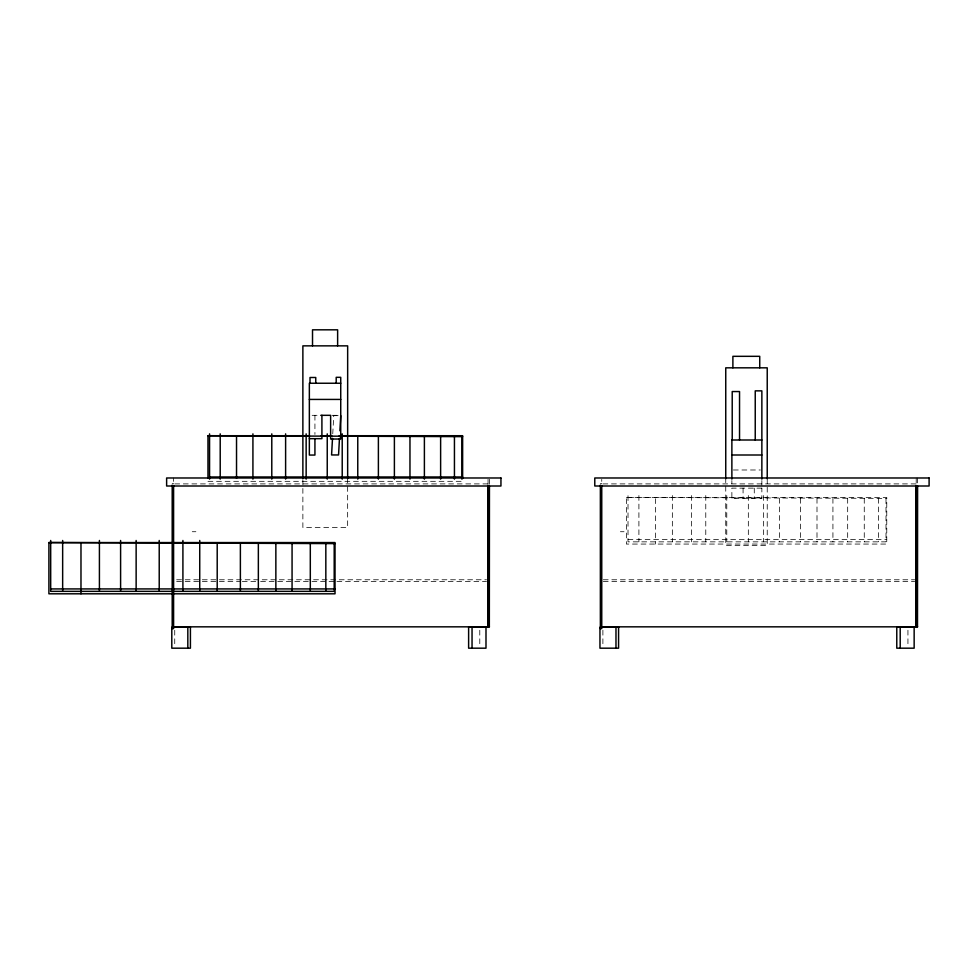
<?xml version="1.0" encoding="UTF-8"?>
<svg xmlns="http://www.w3.org/2000/svg" width="978" height="978" viewBox="0 0 978 978"><rect width="100%" height="100%" fill="white"/><g stroke="black" fill="none" stroke-linecap="round" stroke-linejoin="round"><path stroke-width="0.73" stroke-dasharray="4.89 3.67" d="M332.752 433.792L333.755 415.662M312.141 415.32L320.857 415.32M332.068 415.32L339.293 415.32M333.266 415.662L339.232 415.662M733.378 469.99L760.358 469.99M207.972 481.323L462.631 481.323M172.201 483.56L173.595 483.56M600.358 483.56L601.751 483.56M487.826 483.902L173.595 483.902L173.595 477.985M915.97 483.902L601.751 483.902L601.751 479.379M626.385 497.435L886.765 497.435L886.765 544.061L626.385 544.061L626.385 497.435L886.765 498.389M192.275 531.726L195.869 531.726M620.419 531.726L624.013 531.726M628.01 539.624L886.765 539.624M176.651 579.771L486.518 579.771M603.279 579.771L914.674 579.771M176.651 581.519L217.862 581.519M219.39 581.519L240.759 581.519M242.287 581.519L259.084 581.519M260.613 581.519L335.405 581.519M336.933 581.519L486.518 581.519M603.279 581.519L914.674 581.519M917.596 477.985L917.486 484.66M916.203 477.985L916.203 484.66M907.939 630.248L907.939 646.678M886.007 498.707L886.007 541.849L628.01 541.849L628.01 495.528M878.391 498.389L878.391 541.849M864.259 498.389L864.259 541.849M847.669 498.389L847.669 541.849M832.926 498.389L832.926 541.849M816.997 498.389L816.997 541.849M800.627 498.389L800.627 541.849M779.539 498.389L779.539 541.849M767.229 478.707L767.229 545.553L725.749 545.553L725.749 477.985M763.647 495.528L763.647 541.849M761.862 480.565L761.862 486.616M754.27 488.132L754.27 498.572M748.329 495.528L748.329 541.849M743.072 488.132L743.072 498.572M731.874 480.565L731.874 483.609M726.776 495.528L726.776 541.849M705.774 495.528L705.774 541.849M691.629 495.528L691.629 541.849M672.351 495.528L672.351 541.849M655.578 498.707L655.578 544.061M638.903 495.528L638.903 541.849M602.888 630.248L602.888 646.678M489.44 479.318L489.33 484.66M488.046 479.318L488.046 484.66M479.782 630.248L479.782 646.678M347.655 477.985L347.655 527.472L302.874 527.472L302.874 478.633M314.928 415.32L314.928 434.452M174.732 630.248L174.732 646.678M761.862 488.132L731.874 488.132L731.874 498.572L761.862 498.572L761.862 488.132"/><path stroke-width="1.47" d="M332.508 438.327L331.579 454.953L338.559 454.953L339.476 438.327M339.892 430.772L340.735 415.662M340.735 383.242L309.354 383.242L309.354 455.063L314.928 455.063L314.928 438.865M309.354 399.427L340.735 399.427M320.857 415.32L330.625 415.32L330.625 439.024L340.735 439.024L340.735 377.325L336.2 377.325L336.2 383.242M207.972 478.279L207.972 435.711L309.17 435.711M321.212 435.711L331.738 435.711M339.219 435.711L462.631 435.711L462.631 478.462M309.354 438.67L321.909 438.67L321.909 415.32M761.862 440.002L731.874 440.002L731.874 479.098M731.874 455.002L761.862 455.002M209.561 476.983L462.631 476.983M48.9 542.558L335.026 542.558L335.026 593.805L48.9 593.805L48.9 542.558L335.026 543.609M488.046 581.519L489.33 581.519M50.685 588.927L335.026 588.927M173.595 626.837L489.44 626.837M601.751 626.837L917.596 626.837M899.564 627.265L896.777 627.265L896.777 648.182L914.149 648.182L914.149 627.265L900.2 627.265L900.2 648.182M207.972 435.711L462.631 436.64M917.596 486.005L917.486 626.837M916.203 486.005L916.203 626.837M915.97 485.43L915.97 626.837M767.229 478.707L767.229 367.826L725.749 367.826L725.749 478.707M761.862 479.098L761.862 390.858L755.236 390.858L755.236 440.002M759.735 367.826L759.735 356.322L732.889 356.322L732.889 367.826M739.539 440.002L739.539 391.555L732.216 391.555L732.216 440.002M615.981 627.265L615.981 648.182M601.751 485.43L601.751 628.585L600.358 628.585L600.358 485.088M489.44 486.005L489.33 626.837M488.046 486.005L488.046 626.837M487.826 485.43L487.826 626.837M472.044 627.265L472.044 648.182M461.885 436.946L461.885 479.147M454.44 436.64L454.44 479.147M440.626 436.64L440.626 479.147M424.391 436.64L424.391 479.147M409.965 436.64L409.965 479.147M394.391 436.64L394.391 479.147M378.388 436.64L378.388 479.147M357.765 436.64L357.765 479.147M347.655 478.633L347.655 345.857L302.874 345.857L302.874 478.633M342.214 433.853L342.214 479.147M337.63 345.857L337.63 329.818L312.52 329.818L312.52 345.857M334.195 543.951L334.195 591.36L50.685 591.36L50.685 540.467M327.239 433.853L327.239 479.147M325.833 543.609L325.833 591.36M315.76 383.242L315.76 377.496L310.014 377.496L310.014 383.242M310.307 543.609L310.307 591.36M306.151 433.853L306.151 479.147M292.067 543.609L292.067 591.36M285.613 433.853L285.613 479.147M275.857 543.609L275.857 591.36M271.786 433.853L271.786 479.147M258.351 543.609L258.351 591.36M252.923 433.853L252.923 479.147M240.38 543.609L240.38 591.36M236.529 436.946L236.529 478.364M220.209 433.853L220.209 479.147M217.202 543.609L217.202 591.36M209.561 433.853L209.561 479.147M199.732 540.467L199.732 591.36M187.825 627.265L187.825 648.182M182.91 540.467L182.91 591.36M173.595 485.43L173.595 628.585L172.201 628.585L172.201 485.088M159.218 540.467L159.218 591.36M136.138 540.467L136.138 591.36M120.6 540.467L120.6 591.36M99.414 540.467L99.414 591.36M80.978 543.951L80.978 593.805M62.653 540.467L62.653 591.36M500.944 477.985L166.627 477.985L166.627 486.005L500.944 486.005L500.944 477.985M929.1 477.985L594.783 477.985L594.783 486.005L929.1 486.005L929.1 477.985M190.417 627.265L171.798 627.265L171.798 648.182L190.417 648.182L190.417 627.265M485.993 627.265L468.621 627.265L468.621 648.182L485.993 648.182L485.993 627.265M618.573 627.265L599.954 627.265L599.954 648.182L618.573 648.182L618.573 627.265"/></g></svg>
